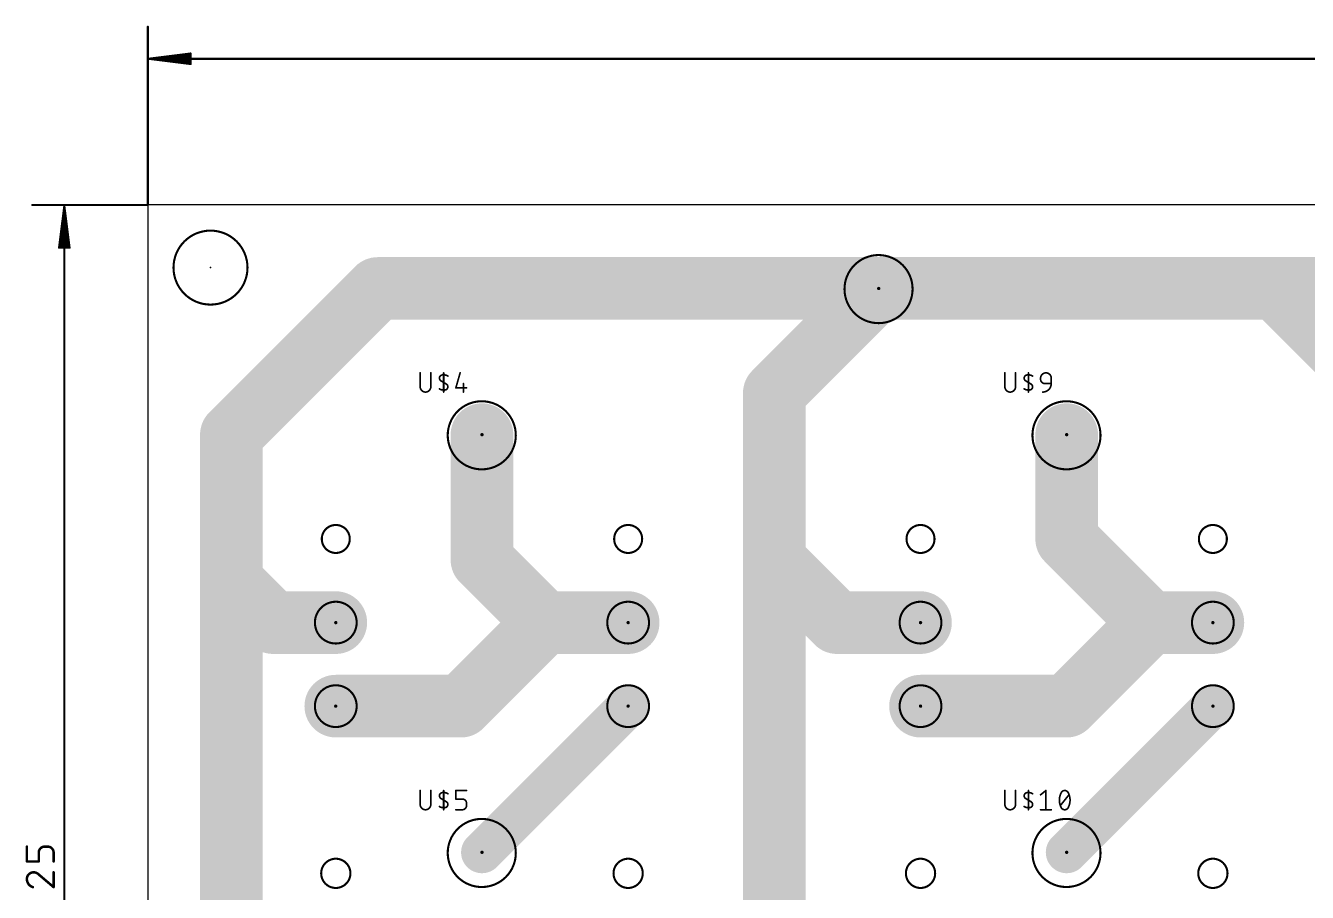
# Model space of a CAD drawing. Extents: x 3 to 156, y -1 to 93.
# Drawn here: x 2.7 to 80.7, y 39.5 to 92.2 of the extents above; entities that cross this region are included whole.
import ezdxf

# ---------------------------------------------------------------- set-up
doc = ezdxf.new("R2010")
doc.units = 0
for name, color, linetype in [('1', 12, 'CONTINUOUS'), ('17', 110, 'CONTINUOUS'), ('2', 41, 'CONTINUOUS'), ('20', 31, 'CONTINUOUS'), ('23', 53, 'CONTINUOUS'), ('25', 253, 'CONTINUOUS'), ('29', 253, 'CONTINUOUS'), ('30', 253, 'CONTINUOUS'), ('44', 253, 'CONTINUOUS')]:
    doc.layers.add(name, color=color, linetype=linetype)

# ---------------------------------------------------------------- blocks, each defined once
blk = doc.blocks.new('ROUNDP')
at = {"const_width": 0.5}
blk.add_lwpolyline([(0, -0.25, 1), (0, 0.25, 1), (0, -0.25)], format="xyb", dxfattribs=at)

msp = doc.modelspace()

# ---------------------------------------------------------------- linework, layer by layer
at = {"layer": '1'}
for points, const_width in [([(13.97, 75.22, 1), (13.97, 79.72, 1), (13.97, 75.22)], 0.127), ([(54.5846, 78.232, 326.0155), (54.61, 78.232)], 0.127), ([(54.6102, 78.2637, 1), (54.6098, 78.2003)], 0.0635), ([(54.5848, 78.2003, 1), (54.5844, 78.2637)], 0.0635), ([(30.4546, 69.342, 326.0155), (30.48, 69.342)], 0.127), ([(30.4802, 69.3737, 1), (30.4798, 69.3103)], 0.0635), ([(30.4548, 69.3103, 1), (30.4544, 69.3737)], 0.0635), ([(66.0146, 69.342, 326.0155), (66.04, 69.342)], 0.127), ([(66.0402, 69.3737, 1), (66.0398, 69.3103)], 0.0635), ([(66.0148, 69.3103, 1), (66.0144, 69.3737)], 0.0635), ([(21.59, 60.1167, 1), (21.59, 61.8185, 1), (21.59, 60.1167)], 0.127), ([(39.37, 60.1167, 1), (39.37, 61.8185, 1), (39.37, 60.1167)], 0.127), ([(57.15, 60.1167, 1), (57.15, 61.8185, 1), (57.15, 60.1167)], 0.127), ([(74.93, 60.1167, 1), (74.93, 61.8185, 1), (74.93, 60.1167)], 0.127), ([(21.59, 54.61, 1), (21.59, 57.15, 1), (21.59, 54.61)], 0.127), ([(39.37, 54.61, 1), (39.37, 57.15, 1), (39.37, 54.61)], 0.127), ([(57.15, 54.61, 1), (57.15, 57.15, 1), (57.15, 54.61)], 0.127), ([(74.93, 54.61, 1), (74.93, 57.15, 1), (74.93, 54.61)], 0.127), ([(21.59, 49.53, 1), (21.59, 52.07, 1), (21.59, 49.53)], 0.127), ([(39.37, 49.53, 1), (39.37, 52.07, 1), (39.37, 49.53)], 0.127), ([(57.15, 49.53, 1), (57.15, 52.07, 1), (57.15, 49.53)], 0.127), ([(74.93, 49.53, 1), (74.93, 52.07, 1), (74.93, 49.53)], 0.127), ([(30.4546, 43.942, 326.0155), (30.48, 43.942)], 0.127), ([(30.4802, 43.9737, 1), (30.4798, 43.9103)], 0.0635), ([(30.4548, 43.9103, 1), (30.4544, 43.9737)], 0.0635), ([(66.0146, 43.942, 326.0155), (66.04, 43.942)], 0.127), ([(66.0402, 43.9737, 1), (66.0398, 43.9103)], 0.0635), ([(66.0148, 43.9103, 1), (66.0144, 43.9737)], 0.0635), ([(21.59, 39.7434, 1), (21.59, 41.5214, 1), (21.59, 39.7434)], 0.127), ([(39.37, 39.7434, 1), (39.37, 41.5214, 1), (39.37, 39.7434)], 0.127), ([(57.15, 39.7434, 1), (57.15, 41.5214, 1), (57.15, 39.7434)], 0.127), ([(74.93, 39.7434, 1), (74.93, 41.5214, 1), (74.93, 39.7434)], 0.127)]:
    msp.add_lwpolyline(points, format="xyb", dxfattribs=dict(at, const_width=const_width))
at = {"layer": '2'}
for points, const_width in [([(10.16, 81.28), (10.16, 92.12)], 0.13), ([(10.225, 90.17), (12.76, 90.4892)], 0.13), ([(10.225, 90.17), (12.76, 90.43)], 0.13), ([(12.76, 90.4892), (12.76, 89.8508)], 0.13), ([(10.225, 90.17), (12.76, 90.3)], 0.13), ([(156.145, 90.17), (10.225, 90.17)], 0.13), ([(12.76, 89.8508), (10.225, 90.17)], 0.13), ([(12.76, 90.04), (10.225, 90.17)], 0.13), ([(12.76, 89.91), (10.225, 90.17)], 0.13), ([(10.16, 81.28), (3.13, 81.28)], 0.13), ([(5.08, 81.215), (4.7608, 78.68)], 0.13), ([(5.08, 81.215), (4.82, 78.68)], 0.13), ([(5.08, 81.215), (4.95, 78.68)], 0.13), ([(5.08, 81.215), (5.08, -1.205)], 0.13), ([(5.3992, 78.68), (5.08, 81.215)], 0.13), ([(5.21, 78.68), (5.08, 81.215)], 0.13), ([(5.34, 78.68), (5.08, 81.215)], 0.13), ([(4.7608, 78.68), (5.3992, 78.68)], 0.13), ([(15.24, 67.31), (24.13, 76.2)], 3.81), ([(24.13, 76.2), (54.61, 76.2)], 3.81), ([(48.26, 69.85), (54.61, 76.2)], 3.81), ([(78.74, 76.2), (54.61, 76.2)], 3.81), ([(85.09, 69.85), (78.74, 76.2)], 3.81), ([(113.03, 76.2), (78.74, 76.2)], 3.81), ([(48.26, 59.69), (48.26, 69.85)], 3.81), ([(15.24, 67.31), (15.24, 58.42)], 3.81), ([(30.48, 67.31), (30.48, 59.69)], 3.81), ([(66.04, 67.31), (66.04, 60.96)], 3.81), ([(66.04, 60.96), (71.12, 55.88)], 3.81), ([(30.48, 59.69), (34.29, 55.88)], 3.81), ([(52.07, 55.88), (48.26, 59.69)], 3.81), ([(48.26, 24.13), (48.26, 59.69)], 3.81), ([(17.78, 55.88), (15.24, 58.42)], 3.81), ([(15.24, 58.42), (15.24, 21.59)], 3.81), ([(21.59, 55.88), (17.78, 55.88)], 3.81), ([(29.21, 50.8), (34.29, 55.88)], 3.81), ([(39.37, 55.88), (34.29, 55.88)], 3.81), ([(57.15, 55.88), (52.07, 55.88)], 3.81), ([(66.04, 50.8), (71.12, 55.88)], 3.81), ([(71.12, 55.88), (74.93, 55.88)], 3.81), ([(21.59, 50.8), (29.21, 50.8)], 3.81), ([(57.15, 50.8), (66.04, 50.8)], 3.81), ([(30.48, 41.91), (39.37, 50.8)], 2.54), ([(66.04, 41.91), (74.93, 50.8)], 2.54), ([(2.8037, 41.3558), (2.8037, 42.2589)], 0.1524), ([(4.0681, 42.2589), (3.8874, 42.2589)], 0.1524), ([(3.5262, 41.3558), (2.8037, 41.3558)], 0.1524), ([(3.5262, 41.8976), (3.5262, 41.3558)], 0.1524), ([(4.4293, 41.3558), (4.4293, 41.8976)], 0.1524), ([(3.5262, 40.5603), (4.4293, 39.7926)], 0.1524), ([(4.4293, 39.7926), (4.4293, 40.6958)], 0.1524)]:
    msp.add_lwpolyline(points, dxfattribs=dict(at, const_width=const_width))
for points, const_width in [([(10.1925, 92.12, 1), (10.1275, 92.12)], 0.065), ([(12.7925, 90.4892, 1), (12.7275, 90.4892)], 0.065), ([(12.7641, 90.457, 1), (12.7559, 90.5215)], 0.065), ([(12.7633, 90.3977, 1), (12.7567, 90.4623)], 0.065), ([(10.225, 90.2025, 1), (10.225, 90.1375)], 0.065), ([(10.2291, 90.2022, 1), (10.2209, 90.1378)], 0.065), ([(10.2233, 90.2025, 1), (10.2267, 90.1375)], 0.065), ([(10.2267, 90.2025, 1), (10.2233, 90.1375)], 0.065), ([(10.2283, 90.2023, 1), (10.2217, 90.1377)], 0.065), ([(10.2217, 90.2023, 1), (10.2283, 90.1377)], 0.065), ([(10.2209, 90.2022, 1), (10.2291, 90.1378)], 0.065), ([(12.7275, 89.8508, 1), (12.7925, 89.8508)], 0.065), ([(12.7559, 89.8185, 1), (12.7641, 89.883)], 0.065), ([(12.7567, 89.8777, 1), (12.7633, 89.9423)], 0.065), ([(12.7617, 90.2675, 1), (12.7583, 90.3325)], 0.065), ([(12.7583, 90.0075, 1), (12.7617, 90.0725)], 0.065), ([(3.13, 81.3125, 1), (3.13, 81.2475)], 0.065), ([(5.1125, 81.215, 1), (5.0475, 81.215)], 0.065), ([(5.1122, 81.2191, 1), (5.0478, 81.2109)], 0.065), ([(5.1125, 81.2133, 1), (5.0475, 81.2167)], 0.065), ([(5.1125, 81.2167, 1), (5.0475, 81.2133)], 0.065), ([(5.1123, 81.2183, 1), (5.0477, 81.2117)], 0.065), ([(5.1123, 81.2117, 1), (5.0477, 81.2183)], 0.065), ([(5.1122, 81.2109, 1), (5.0478, 81.2191)], 0.065), ([(10.1275, 81.28, 1), (10.1925, 81.28)], 0.065), ([(10.16, 81.2475, 1), (10.16, 81.3125)], 0.065), ([(4.7608, 78.7125, 1), (4.7608, 78.6475)], 0.065), ([(5.3992, 78.6475, 1), (5.3992, 78.7125)], 0.065), ([(4.7285, 78.6841, 1), (4.793, 78.6759)], 0.065), ([(4.7877, 78.6833, 1), (4.8523, 78.6767)], 0.065), ([(4.9175, 78.6817, 1), (4.9825, 78.6783)], 0.065), ([(5.1775, 78.6783, 1), (5.2425, 78.6817)], 0.065), ([(5.3077, 78.6767, 1), (5.3723, 78.6833)], 0.065), ([(5.367, 78.6759, 1), (5.4315, 78.6841)], 0.065), ([(24.13, 77.1525, 1), (24.13, 75.2475)], 1.905), ([(24.8035, 75.5265, 1), (23.4565, 76.8735)], 1.905), ([(54.61, 77.1525, 1), (54.61, 75.2475)], 1.905), ([(55.2835, 75.5265, 1), (53.9365, 76.8735)], 1.905), ([(54.61, 75.2475, 1), (54.61, 77.1525)], 1.905), ([(79.4135, 76.8735, 1), (78.0665, 75.5265)], 1.905), ([(78.74, 77.1525, 1), (78.74, 75.2475)], 1.905), ([(78.74, 75.2475, 1), (78.74, 77.1525)], 1.905), ([(49.2125, 69.85, 1), (47.3075, 69.85)], 1.905), ([(47.5865, 70.5235, 1), (48.9335, 69.1765)], 1.905), ([(16.1925, 67.31, 1), (14.2875, 67.31)], 1.905), ([(14.5665, 67.9835, 1), (15.9135, 66.6365)], 1.905), ([(31.4325, 67.31, 1), (29.5275, 67.31)], 1.905), ([(66.9925, 67.31, 1), (65.0875, 67.31)], 1.905), ([(66.7135, 61.6335, 1), (65.3665, 60.2865)], 1.905), ([(31.1535, 60.3635, 1), (29.8065, 59.0165)], 1.905), ([(48.9335, 60.3635, 1), (47.5865, 59.0165)], 1.905), ([(49.2125, 59.69, 1), (47.3075, 59.69)], 1.905), ([(65.0875, 60.96, 1), (66.9925, 60.96)], 1.905), ([(15.9135, 59.0935, 1), (14.5665, 57.7465)], 1.905), ([(16.1925, 58.42, 1), (14.2875, 58.42)], 1.905), ([(29.5275, 59.69, 1), (31.4325, 59.69)], 1.905), ([(47.3075, 59.69, 1), (49.2125, 59.69)], 1.905), ([(14.2875, 58.42, 1), (16.1925, 58.42)], 1.905), ([(17.78, 56.8325, 1), (17.78, 54.9275)], 1.905), ([(21.59, 54.9275, 1), (21.59, 56.8325)], 1.905), ([(34.29, 56.8325, 1), (34.29, 54.9275)], 1.905), ([(34.9635, 55.2065, 1), (33.6165, 56.5535)], 1.905), ([(39.37, 54.9275, 1), (39.37, 56.8325)], 1.905), ([(52.07, 56.8325, 1), (52.07, 54.9275)], 1.905), ([(57.15, 54.9275, 1), (57.15, 56.8325)], 1.905), ([(71.12, 56.8325, 1), (71.12, 54.9275)], 1.905), ([(71.7935, 55.2065, 1), (70.4465, 56.5535)], 1.905), ([(74.93, 54.9275, 1), (74.93, 56.8325)], 1.905), ([(17.1065, 55.2065, 1), (18.4535, 56.5535)], 1.905), ([(33.6165, 55.2065, 1), (34.9635, 56.5535)], 1.905), ([(51.3965, 55.2065, 1), (52.7435, 56.5535)], 1.905), ([(70.4465, 55.2065, 1), (71.7935, 56.5535)], 1.905), ([(21.59, 51.7525, 1), (21.59, 49.8475)], 1.905), ([(28.5365, 51.4735, 1), (29.8835, 50.1265)], 1.905), ([(29.21, 49.8475, 1), (29.21, 51.7525)], 1.905), ([(57.15, 51.7525, 1), (57.15, 49.8475)], 1.905), ([(65.3665, 51.4735, 1), (66.7135, 50.1265)], 1.905), ([(66.04, 49.8475, 1), (66.04, 51.7525)], 1.905), ([(39.819, 50.351, 1), (38.921, 51.249)], 1.27), ([(75.379, 50.351, 1), (74.481, 51.249)], 1.27), ([(30.031, 42.359, 1), (30.929, 41.461)], 1.27), ([(65.591, 42.359, 1), (66.489, 41.461)], 1.27), ([(2.8418, 42.2589, 1), (2.7656, 42.2589)], 0.0762), ([(3.8874, 42.2589, 0.4142), (3.5262, 41.8976)], 0.1524), ([(3.8874, 42.297, 1), (3.8874, 42.2208)], 0.0762), ([(3.8874, 42.2208, 1), (3.8874, 42.297)], 0.0762), ([(4.4293, 41.8976, 0.4142), (4.0681, 42.2589)], 0.1524), ([(4.0681, 42.297, 1), (4.0681, 42.2208)], 0.0762), ([(4.0681, 42.2208, 1), (4.0681, 42.297)], 0.0762), ([(2.8037, 41.3939, 1), (2.8037, 41.3177)], 0.0762), ([(2.7656, 41.3558, 1), (2.8418, 41.3558)], 0.0762), ([(3.5643, 41.8976, 1), (3.4881, 41.8976)], 0.0762), ([(3.4881, 41.8976, 1), (3.5643, 41.8976)], 0.0762), ([(3.4881, 41.3558, 1), (3.5643, 41.3558)], 0.0762), ([(3.5262, 41.3177, 1), (3.5262, 41.3939)], 0.0762), ([(4.4674, 41.8976, 1), (4.3912, 41.8976)], 0.0762), ([(4.3912, 41.8976, 1), (4.4674, 41.8976)], 0.0762), ([(4.3912, 41.3558, 1), (4.4674, 41.3558)], 0.0762), ([(3.2101, 40.6958, 0.4142), (2.8037, 40.2893)], 0.1524), ([(3.5262, 40.5603, 0.2053), (3.2101, 40.6958)], 0.1524), ([(3.2101, 40.7338, 1), (3.2101, 40.6577)], 0.0762), ([(3.2101, 40.6577, 1), (3.2101, 40.7339)], 0.0762), ([(3.5509, 40.5893, 1), (3.5015, 40.5313)], 0.0762), ([(3.4986, 40.534, 1), (3.5538, 40.5866)], 0.0762), ([(4.4674, 40.6958, 1), (4.3912, 40.6958)], 0.0762), ([(2.8418, 40.2894, 1), (2.7656, 40.2893)], 0.0762), ([(2.8037, 40.2893, 0.3252), (3.1649, 39.7926)], 0.1524), ([(2.7656, 40.2893, 1), (2.8418, 40.2893)], 0.0762), ([(3.1532, 39.7564, 1), (3.1767, 39.8289)], 0.0762), ([(4.3912, 39.7926, 1), (4.4674, 39.7926)], 0.0762), ([(4.4046, 39.7636, 1), (4.454, 39.8217)], 0.0762)]:
    msp.add_lwpolyline(points, format="xyb", dxfattribs=dict(at, const_width=const_width))
at = {"layer": '20'}
for p, q in [((156.21, 81.28), (10.16, 81.28)), ((10.16, 81.28), (10.16, -1.27))]:
    msp.add_line(p, q, dxfattribs=at)
at = {"layer": '23'}
for p in [(13.97, 77.47), (54.61, 76.2), (30.48, 67.31), (66.04, 67.31), (21.59, 50.8), (39.37, 50.8), (57.15, 50.8), (74.93, 50.8), (30.48, 41.91), (66.04, 41.91)]:
    msp.add_point(p, dxfattribs=at)
at = {"layer": '25', "const_width": 0.1016}
for points in [[(26.7208, 71.0692), (26.7208, 70.2254)], [(27.3699, 70.2254), (27.3699, 71.0692)], [(28.1503, 69.9008), (28.1503, 71.0692)], [(29.1521, 71.0692), (28.8925, 70.1604)], [(62.2808, 71.0692), (62.2808, 70.2254)], [(62.9299, 70.2254), (62.9299, 71.0692)], [(63.7103, 69.9008), (63.7103, 71.0692)], [(28.1503, 70.485), (27.988, 70.5824)], [(28.1503, 70.485), (28.3125, 70.3876)], [(28.8925, 70.1604), (29.5416, 70.1604)], [(29.3469, 70.4201), (29.3469, 69.9008)], [(63.7103, 70.485), (63.548, 70.5824)], [(63.7103, 70.485), (63.8725, 70.3876)], [(64.4525, 70.6797), (64.4525, 70.7446)], [(65.1016, 70.4201), (64.7121, 70.4201)], [(65.1016, 70.7446), (65.1016, 70.4201)], [(26.7208, 45.6692), (26.7208, 44.8254)], [(27.3699, 44.8254), (27.3699, 45.6692)], [(28.1503, 45.085), (27.988, 45.1824)], [(28.1503, 44.5008), (28.1503, 45.6692)], [(28.8925, 45.1499), (28.8925, 45.6692)], [(28.8925, 45.6692), (29.5416, 45.6692)], [(62.2808, 45.6692), (62.2808, 44.8254)], [(62.9299, 44.8254), (62.9299, 45.6692)], [(63.7103, 45.085), (63.548, 45.1824)], [(63.7103, 44.5008), (63.7103, 45.6692)], [(64.4525, 45.4096), (64.7771, 45.6692)], [(64.7771, 45.6692), (64.7771, 44.5008)], [(65.6604, 44.7604), (66.1797, 45.4096)], [(28.1503, 45.085), (28.3125, 44.9876)], [(29.282, 45.1499), (28.8925, 45.1499)], [(28.8925, 44.5008), (29.282, 44.5008)], [(29.5416, 44.7604), (29.5416, 44.8903)], [(63.7103, 45.085), (63.8725, 44.9876)], [(64.4525, 44.5008), (65.1016, 44.5008)]]:
    msp.add_lwpolyline(points, dxfattribs=at)
at = {"layer": '25'}
for points, const_width in [([(26.7462, 71.0692, 1), (26.6954, 71.0692)], 0.0508), ([(27.3953, 71.0692, 1), (27.3445, 71.0692)], 0.0508), ([(28.0529, 70.9394, 0.6917), (27.988, 70.5824)], 0.1016), ([(28.0483, 70.9644, 1), (28.0574, 70.9144)], 0.0508), ([(28.4099, 70.8745, 0.1823), (28.0529, 70.9394)], 0.1016), ([(28.0574, 70.9144, 1), (28.0483, 70.9644)], 0.0508), ([(28.1757, 71.0692, 1), (28.1249, 71.0692)], 0.0508), ([(29.1766, 71.0622, 1), (29.1277, 71.0762)], 0.0508), ([(62.3062, 71.0692, 1), (62.2554, 71.0692)], 0.0508), ([(62.9553, 71.0692, 1), (62.9045, 71.0692)], 0.0508), ([(63.6129, 70.9394, 0.6917), (63.548, 70.5824)], 0.1016), ([(63.6083, 70.9644, 1), (63.6174, 70.9144)], 0.0508), ([(63.9699, 70.8745, 0.1823), (63.6129, 70.9394)], 0.1016), ([(63.6174, 70.9144, 1), (63.6083, 70.9644)], 0.0508), ([(63.7357, 71.0692, 1), (63.6849, 71.0692)], 0.0508), ([(65.1016, 70.7446, 1), (64.4525, 70.7446)], 0.1016), ([(26.7208, 70.2254, 1), (27.3699, 70.2254)], 0.1016), ([(26.7462, 70.2254, 1), (26.6954, 70.2254)], 0.0508), ([(26.6954, 70.2254, 1), (26.7462, 70.2254)], 0.0508), ([(27.3953, 70.2254, 1), (27.3445, 70.2254)], 0.0508), ([(27.3445, 70.2254, 1), (27.3953, 70.2254)], 0.0508), ([(28.001, 70.6041, 1), (27.9749, 70.5606)], 0.0508), ([(27.9749, 70.5606, 1), (28.001, 70.6041)], 0.0508), ([(28.1633, 70.5068, 1), (28.1372, 70.4632)], 0.0508), ([(28.1372, 70.4632, 1), (28.1633, 70.5068)], 0.0508), ([(28.2476, 70.0306, 0.6917), (28.3125, 70.3876)], 0.1016), ([(28.3256, 70.4094, 1), (28.2995, 70.3659)], 0.0508), ([(28.2995, 70.3659, 1), (28.3256, 70.4094)], 0.0508), ([(28.3968, 70.8527, 1), (28.423, 70.8962)], 0.0508), ([(28.8925, 70.1858, 1), (28.8925, 70.135)], 0.0508), ([(28.8681, 70.1674, 1), (28.9169, 70.1535)], 0.0508), ([(29.3723, 70.4201, 1), (29.3215, 70.4201)], 0.0508), ([(29.5416, 70.135, 1), (29.5416, 70.1858)], 0.0508), ([(62.2808, 70.2254, 1), (62.9299, 70.2254)], 0.1016), ([(62.3062, 70.2254, 1), (62.2554, 70.2254)], 0.0508), ([(62.2554, 70.2254, 1), (62.3062, 70.2254)], 0.0508), ([(62.9553, 70.2254, 1), (62.9045, 70.2254)], 0.0508), ([(62.9045, 70.2254, 1), (62.9553, 70.2254)], 0.0508), ([(63.561, 70.6041, 1), (63.5349, 70.5606)], 0.0508), ([(63.5349, 70.5606, 1), (63.561, 70.6041)], 0.0508), ([(63.7233, 70.5068, 1), (63.6972, 70.4632)], 0.0508), ([(63.6972, 70.4632, 1), (63.7233, 70.5068)], 0.0508), ([(63.8076, 70.0306, 0.6917), (63.8725, 70.3876)], 0.1016), ([(63.8856, 70.4094, 1), (63.8595, 70.3659)], 0.0508), ([(63.8595, 70.3659, 1), (63.8856, 70.4094)], 0.0508), ([(63.9568, 70.8527, 1), (63.983, 70.8962)], 0.0508), ([(64.4779, 70.7446, 1), (64.4271, 70.7446)], 0.0508), ([(64.4271, 70.7446, 1), (64.4779, 70.7446)], 0.0508), ([(64.4525, 70.6797, 0.4142), (64.7121, 70.4201)], 0.1016), ([(64.4779, 70.6797, 1), (64.4271, 70.6797)], 0.0508), ([(64.4271, 70.6797, 1), (64.4779, 70.6797)], 0.0508), ([(64.5823, 69.9008, 0.4142), (65.1016, 70.4201)], 0.1016), ([(64.7121, 70.4455, 1), (64.7121, 70.3947)], 0.0508), ([(64.7121, 70.3947, 1), (64.7121, 70.4455)], 0.0508), ([(65.127, 70.7446, 1), (65.0762, 70.7446)], 0.0508), ([(65.0762, 70.7446, 1), (65.127, 70.7446)], 0.0508), ([(65.127, 70.4201, 1), (65.0762, 70.4201)], 0.0508), ([(65.0762, 70.4201, 1), (65.127, 70.4201)], 0.0508), ([(65.1016, 70.3947, 1), (65.1016, 70.4455)], 0.0508), ([(27.8906, 70.0955, 0.1823), (28.2476, 70.0306)], 0.1016), ([(27.9037, 70.1173, 1), (27.8775, 70.0738)], 0.0508), ([(28.1249, 69.9008, 1), (28.1757, 69.9008)], 0.0508), ([(28.2431, 70.0556, 1), (28.2522, 70.0056)], 0.0508), ([(28.2522, 70.0056, 1), (28.2431, 70.0556)], 0.0508), ([(29.3215, 69.9008, 1), (29.3723, 69.9008)], 0.0508), ([(63.4506, 70.0955, 0.1823), (63.8076, 70.0306)], 0.1016), ([(63.4637, 70.1173, 1), (63.4375, 70.0738)], 0.0508), ([(63.6849, 69.9008, 1), (63.7357, 69.9008)], 0.0508), ([(63.8031, 70.0556, 1), (63.8122, 70.0056)], 0.0508), ([(63.8122, 70.0056, 1), (63.8031, 70.0556)], 0.0508), ([(64.5823, 69.9262, 1), (64.5823, 69.8754)], 0.0508), ([(26.7462, 45.6692, 1), (26.6954, 45.6692)], 0.0508), ([(27.3953, 45.6692, 1), (27.3445, 45.6692)], 0.0508), ([(28.0529, 45.5394, 0.6917), (27.988, 45.1824)], 0.1016), ([(28.001, 45.2041, 1), (27.9749, 45.1606)], 0.0508), ([(27.9749, 45.1606, 1), (28.001, 45.2041)], 0.0508), ([(28.0483, 45.5644, 1), (28.0574, 45.5144)], 0.0508), ([(28.4099, 45.4745, 0.1823), (28.0529, 45.5394)], 0.1016), ([(28.0574, 45.5144, 1), (28.0483, 45.5644)], 0.0508), ([(28.1757, 45.6692, 1), (28.1249, 45.6692)], 0.0508), ([(28.3968, 45.4527, 1), (28.423, 45.4962)], 0.0508), ([(28.9179, 45.6692, 1), (28.8671, 45.6692)], 0.0508), ([(28.8925, 45.6946, 1), (28.8925, 45.6438)], 0.0508), ([(29.5416, 45.6438, 1), (29.5416, 45.6946)], 0.0508), ([(62.3062, 45.6692, 1), (62.2554, 45.6692)], 0.0508), ([(62.9553, 45.6692, 1), (62.9045, 45.6692)], 0.0508), ([(63.6129, 45.5394, 0.6917), (63.548, 45.1824)], 0.1016), ([(63.561, 45.2041, 1), (63.5349, 45.1606)], 0.0508), ([(63.5349, 45.1606, 1), (63.561, 45.2041)], 0.0508), ([(63.6083, 45.5644, 1), (63.6174, 45.5144)], 0.0508), ([(63.9699, 45.4745, 0.1823), (63.6129, 45.5394)], 0.1016), ([(63.6174, 45.5144, 1), (63.6083, 45.5644)], 0.0508), ([(63.7357, 45.6692, 1), (63.6849, 45.6692)], 0.0508), ([(63.9568, 45.4527, 1), (63.983, 45.4962)], 0.0508), ([(64.4366, 45.4294, 1), (64.4684, 45.3897)], 0.0508), ([(64.8025, 45.6692, 1), (64.7516, 45.6692)], 0.0508), ([(64.7929, 45.6494, 1), (64.7612, 45.689)], 0.0508), ([(65.6929, 45.5069, 0.1139), (65.5955, 45.085)], 0.1016), ([(65.6688, 45.5152, 1), (65.7169, 45.4987)], 0.0508), ([(65.92, 45.6692, 0.3205), (65.6929, 45.5069)], 0.1016), ([(65.7157, 45.4958, 1), (65.67, 45.5181)], 0.0508), ([(66.1472, 45.5069, 0.3205), (65.92, 45.6692)], 0.1016), ([(65.92, 45.6946, 1), (65.92, 45.6438)], 0.0508), ([(65.92, 45.6438, 1), (65.92, 45.6946)], 0.0508), ([(66.1701, 45.5181, 1), (66.1244, 45.4958)], 0.0508), ([(66.2446, 45.085, 0.1139), (66.1472, 45.5069)], 0.1016), ([(66.1232, 45.4987, 1), (66.1713, 45.5152)], 0.0508), ([(66.1995, 45.3937, 1), (66.1599, 45.4254)], 0.0508), ([(26.7208, 44.8254, 1), (27.3699, 44.8254)], 0.1016), ([(26.7462, 44.8254, 1), (26.6954, 44.8254)], 0.0508), ([(26.6954, 44.8254, 1), (26.7462, 44.8254)], 0.0508), ([(27.3953, 44.8254, 1), (27.3445, 44.8254)], 0.0508), ([(27.3445, 44.8254, 1), (27.3953, 44.8254)], 0.0508), ([(27.8906, 44.6955, 0.1823), (28.2476, 44.6306)], 0.1016), ([(27.9037, 44.7173, 1), (27.8775, 44.6738)], 0.0508), ([(28.1633, 45.1068, 1), (28.1372, 45.0632)], 0.0508), ([(28.1249, 44.5008, 1), (28.1757, 44.5008)], 0.0508), ([(28.1372, 45.0632, 1), (28.1633, 45.1068)], 0.0508), ([(28.2476, 44.6306, 0.6917), (28.3125, 44.9876)], 0.1016), ([(28.2431, 44.6556, 1), (28.2522, 44.6056)], 0.0508), ([(28.2522, 44.6056, 1), (28.2431, 44.6556)], 0.0508), ([(28.3256, 45.0094, 1), (28.2995, 44.9659)], 0.0508), ([(28.2995, 44.9659, 1), (28.3256, 45.0094)], 0.0508), ([(28.8925, 45.1753, 1), (28.8925, 45.1245)], 0.0508), ([(28.8671, 45.1499, 1), (28.9179, 45.1499)], 0.0508), ([(28.8925, 44.5262, 1), (28.8925, 44.4754)], 0.0508), ([(29.5416, 44.8903, 0.4142), (29.282, 45.1499)], 0.1016), ([(29.282, 45.1753, 1), (29.282, 45.1245)], 0.0508), ([(29.282, 44.5008, 0.4142), (29.5416, 44.7604)], 0.1016), ([(29.282, 44.5262, 1), (29.282, 44.4754)], 0.0508), ([(29.282, 45.1245, 1), (29.282, 45.1753)], 0.0508), ([(29.282, 44.4754, 1), (29.282, 44.5262)], 0.0508), ([(29.567, 44.8903, 1), (29.5162, 44.8903)], 0.0508), ([(29.5162, 44.8903, 1), (29.567, 44.8903)], 0.0508), ([(29.567, 44.7604, 1), (29.5162, 44.7604)], 0.0508), ([(29.5162, 44.7604, 1), (29.567, 44.7604)], 0.0508), ([(62.2808, 44.8254, 1), (62.9299, 44.8254)], 0.1016), ([(62.3062, 44.8254, 1), (62.2554, 44.8254)], 0.0508), ([(62.2554, 44.8254, 1), (62.3062, 44.8254)], 0.0508), ([(62.9553, 44.8254, 1), (62.9045, 44.8254)], 0.0508), ([(62.9045, 44.8254, 1), (62.9553, 44.8254)], 0.0508), ([(63.4506, 44.6955, 0.1823), (63.8076, 44.6306)], 0.1016), ([(63.4637, 44.7173, 1), (63.4375, 44.6738)], 0.0508), ([(63.7233, 45.1068, 1), (63.6972, 45.0632)], 0.0508), ([(63.6849, 44.5008, 1), (63.7357, 44.5008)], 0.0508), ([(63.6972, 45.0632, 1), (63.7233, 45.1068)], 0.0508), ([(63.8076, 44.6306, 0.6917), (63.8725, 44.9876)], 0.1016), ([(63.8031, 44.6556, 1), (63.8122, 44.6056)], 0.0508), ([(63.8122, 44.6056, 1), (63.8031, 44.6556)], 0.0508), ([(63.8856, 45.0094, 1), (63.8595, 44.9659)], 0.0508), ([(63.8595, 44.9659, 1), (63.8856, 45.0094)], 0.0508), ([(64.4525, 44.5262, 1), (64.4525, 44.4754)], 0.0508), ([(64.7516, 44.5008, 1), (64.8025, 44.5008)], 0.0508), ([(65.1016, 44.4754, 1), (65.1016, 44.5262)], 0.0508), ([(65.5955, 45.085, 0.1139), (65.6929, 44.6631)], 0.1016), ([(65.6209, 45.085, 1), (65.5701, 45.085)], 0.0508), ([(65.5701, 45.085, 1), (65.6209, 45.085)], 0.0508), ([(65.6406, 44.7763, 1), (65.6802, 44.7446)], 0.0508), ([(65.7169, 44.6713, 1), (65.6688, 44.6548)], 0.0508), ([(65.6929, 44.6631, 0.3205), (65.92, 44.5008)], 0.1016), ([(65.67, 44.6519, 1), (65.7157, 44.6742)], 0.0508), ([(65.92, 44.5008, 0.3205), (66.1472, 44.6631)], 0.1016), ([(65.92, 44.5262, 1), (65.92, 44.4754)], 0.0508), ([(65.92, 44.4754, 1), (65.92, 44.5262)], 0.0508), ([(66.1472, 44.6631, 0.1139), (66.2446, 45.085)], 0.1016), ([(66.1244, 44.6742, 1), (66.1701, 44.6519)], 0.0508), ([(66.1713, 44.6548, 1), (66.1232, 44.6713)], 0.0508), ([(66.27, 45.085, 1), (66.2192, 45.085)], 0.0508), ([(66.2192, 45.085, 1), (66.27, 45.085)], 0.0508)]:
    msp.add_lwpolyline(points, format="xyb", dxfattribs=dict(at, const_width=const_width))
at = {"layer": '44'}
for centre in [(54.61, 76.2), (30.48, 67.31), (66.04, 67.31), (21.59, 55.88), (39.37, 55.88), (57.15, 55.88), (74.93, 55.88), (21.59, 50.8), (39.37, 50.8), (57.15, 50.8), (74.93, 50.8), (30.48, 41.91), (66.04, 41.91)]:
    msp.add_circle(centre, 0, dxfattribs=at)

# ---------------------------------------------------------------- block references
at = {"layer": '17', "xscale": 0.0002, "yscale": 0.0002}
for p in [(54.61, 76.2), (54.61, 76.2), (54.61, 76.2), (54.61, 76.2), (54.61, 76.2), (54.61, 76.2), (54.61, 76.2), (54.61, 76.2), (54.61, 76.2), (54.61, 76.2), (54.61, 76.2), (54.61, 76.2), (54.61, 76.2), (54.61, 76.2), (54.61, 76.2), (54.61, 76.2), (30.48, 67.31), (30.48, 67.31), (30.48, 67.31), (30.48, 67.31), (30.48, 67.31), (30.48, 67.31), (30.48, 67.31), (30.48, 67.31), (30.48, 67.31), (30.48, 67.31), (30.48, 67.31), (30.48, 67.31), (30.48, 67.31), (30.48, 67.31), (30.48, 67.31), (30.48, 67.31), (66.04, 67.31), (66.04, 67.31), (66.04, 67.31), (66.04, 67.31), (66.04, 67.31), (66.04, 67.31), (66.04, 67.31), (66.04, 67.31), (66.04, 67.31), (66.04, 67.31), (66.04, 67.31), (66.04, 67.31), (66.04, 67.31), (66.04, 67.31), (66.04, 67.31), (66.04, 67.31), (21.59, 55.88), (21.59, 55.88), (21.59, 55.88), (21.59, 55.88), (21.59, 55.88), (21.59, 55.88), (21.59, 55.88), (21.59, 55.88), (21.59, 55.88), (21.59, 55.88), (21.59, 55.88), (21.59, 55.88), (21.59, 55.88), (21.59, 55.88), (21.59, 55.88), (21.59, 55.88), (39.37, 55.88), (39.37, 55.88), (39.37, 55.88), (39.37, 55.88), (39.37, 55.88), (39.37, 55.88), (39.37, 55.88), (39.37, 55.88), (39.37, 55.88), (39.37, 55.88), (39.37, 55.88), (39.37, 55.88), (39.37, 55.88), (39.37, 55.88), (39.37, 55.88), (39.37, 55.88), (57.15, 55.88), (57.15, 55.88), (57.15, 55.88), (57.15, 55.88), (57.15, 55.88), (57.15, 55.88), (57.15, 55.88), (57.15, 55.88), (57.15, 55.88), (57.15, 55.88), (57.15, 55.88), (57.15, 55.88), (57.15, 55.88), (57.15, 55.88), (57.15, 55.88), (57.15, 55.88), (74.93, 55.88), (74.93, 55.88), (74.93, 55.88), (74.93, 55.88), (74.93, 55.88), (74.93, 55.88), (74.93, 55.88), (74.93, 55.88), (74.93, 55.88), (74.93, 55.88), (74.93, 55.88), (74.93, 55.88), (74.93, 55.88), (74.93, 55.88), (74.93, 55.88), (74.93, 55.88), (21.59, 50.8), (21.59, 50.8), (21.59, 50.8), (21.59, 50.8), (21.59, 50.8), (21.59, 50.8), (21.59, 50.8), (21.59, 50.8), (21.59, 50.8), (21.59, 50.8), (21.59, 50.8), (21.59, 50.8), (21.59, 50.8), (21.59, 50.8), (21.59, 50.8), (21.59, 50.8), (39.37, 50.8), (39.37, 50.8), (39.37, 50.8), (39.37, 50.8), (39.37, 50.8), (39.37, 50.8), (39.37, 50.8), (39.37, 50.8), (39.37, 50.8), (39.37, 50.8), (39.37, 50.8), (39.37, 50.8), (39.37, 50.8), (39.37, 50.8), (39.37, 50.8), (39.37, 50.8), (57.15, 50.8), (57.15, 50.8), (57.15, 50.8), (57.15, 50.8), (57.15, 50.8), (57.15, 50.8), (57.15, 50.8), (57.15, 50.8), (57.15, 50.8), (57.15, 50.8), (57.15, 50.8), (57.15, 50.8), (57.15, 50.8), (57.15, 50.8), (57.15, 50.8), (57.15, 50.8), (74.93, 50.8), (74.93, 50.8), (74.93, 50.8), (74.93, 50.8), (74.93, 50.8), (74.93, 50.8), (74.93, 50.8), (74.93, 50.8), (74.93, 50.8), (74.93, 50.8), (74.93, 50.8), (74.93, 50.8), (74.93, 50.8), (74.93, 50.8), (74.93, 50.8), (74.93, 50.8), (30.48, 41.91), (30.48, 41.91), (30.48, 41.91), (30.48, 41.91), (30.48, 41.91), (30.48, 41.91), (30.48, 41.91), (30.48, 41.91), (30.48, 41.91), (30.48, 41.91), (30.48, 41.91), (30.48, 41.91), (30.48, 41.91), (30.48, 41.91), (30.48, 41.91), (30.48, 41.91), (66.04, 41.91), (66.04, 41.91), (66.04, 41.91), (66.04, 41.91), (66.04, 41.91), (66.04, 41.91), (66.04, 41.91), (66.04, 41.91), (66.04, 41.91), (66.04, 41.91), (66.04, 41.91), (66.04, 41.91), (66.04, 41.91), (66.04, 41.91), (66.04, 41.91), (66.04, 41.91)]:
    msp.add_blockref('ROUNDP', p, dxfattribs=at)
at = {"layer": '29', "xscale": 0.2034, "yscale": 0.2034}
for p in [(54.61, 76.2), (30.48, 67.31), (66.04, 67.31), (21.59, 55.88), (39.37, 55.88), (57.15, 55.88), (74.93, 55.88), (21.59, 50.8), (39.37, 50.8), (57.15, 50.8), (74.93, 50.8), (30.48, 41.91), (66.04, 41.91)]:
    msp.add_blockref('ROUNDP', p, dxfattribs=at)
at = {"layer": '30', "xscale": 0.2034, "yscale": 0.2034}
for p in [(54.61, 76.2), (30.48, 67.31), (66.04, 67.31), (21.59, 55.88), (39.37, 55.88), (57.15, 55.88), (74.93, 55.88), (21.59, 50.8), (39.37, 50.8), (57.15, 50.8), (74.93, 50.8), (30.48, 41.91), (66.04, 41.91)]:
    msp.add_blockref('ROUNDP', p, dxfattribs=at)

doc.saveas('drawing.dxf')
